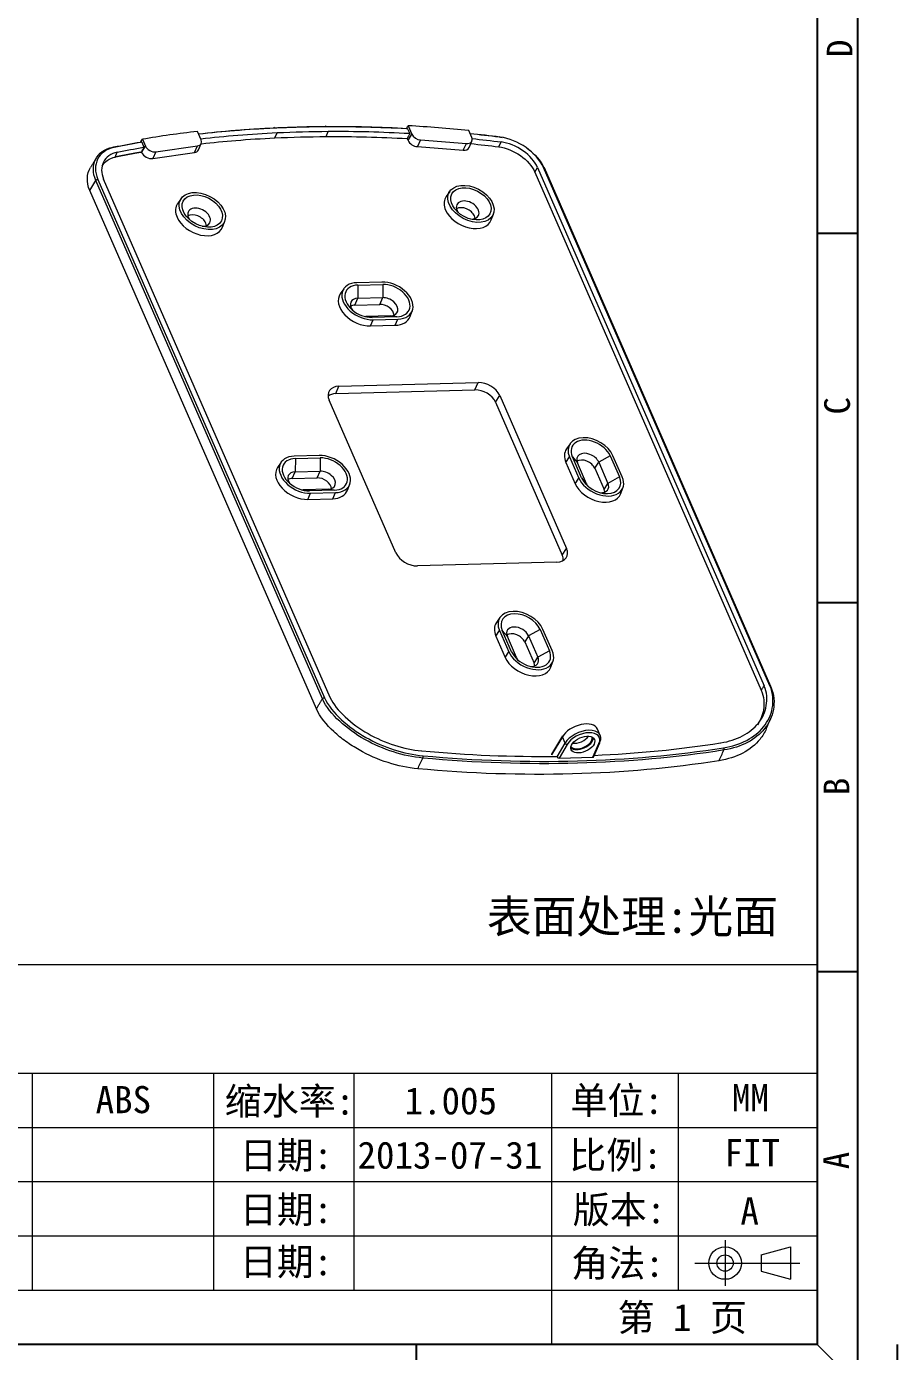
# Model space of a CAD drawing. Header units: inches. Extents: x 891 to 1249, y 156 to 796.
# Drawn here: x 1156.2 to 1248.7, y 280 to 420.8 of the extents above; entities that cross this region are included whole.
import ezdxf
from ezdxf.enums import TextEntityAlignment as Align
from ezdxf.lldxf.tags import DXFTag

# ---------------------------------------------------------------- set-up
doc = ezdxf.new("R2010")
doc.units = ezdxf.units.IN
doc.header["$MEASUREMENT"] = 0
doc.layers.add('20', color=7, linetype='Continuous', true_color=0xffffff)
doc.layers.add('50', color=7, linetype='Continuous')
doc.layers.add('dtext', color=4, linetype='Continuous')
doc.layers.add('moldbase', color=7, linetype='Continuous', lineweight=20)
doc.styles.add('仿宋', font='SIMFANG.TTF', dxfattribs={"width": 0.7})
doc.styles.add('宋体', font='SimSun.ttf', dxfattribs={"width": 0.7})
tags = doc.linetypes.add('CENTER', pattern=[2, 1.25, -0.25, 0.25, -0.25]).pattern_tags.tags
tags[10:11] = [DXFTag(74, 4), DXFTag(75, 0), DXFTag(340, '0'), DXFTag(46, 0.0), DXFTag(50, 0.0), DXFTag(44, 0.0), DXFTag(45, 0.0)]
tags[8:9] = [DXFTag(74, 4), DXFTag(75, 0), DXFTag(340, '0'), DXFTag(46, 0.0), DXFTag(50, 0.0), DXFTag(44, 0.0), DXFTag(45, 0.0)]
tags[6:7] = [DXFTag(74, 4), DXFTag(75, 0), DXFTag(340, '0'), DXFTag(46, 0.0), DXFTag(50, 0.0), DXFTag(44, 0.0), DXFTag(45, 0.0)]
tags[4:5] = [DXFTag(74, 4), DXFTag(75, 0), DXFTag(340, '0'), DXFTag(46, 0.0), DXFTag(50, 0.0), DXFTag(44, 0.0), DXFTag(45, 0.0)]

# ---------------------------------------------------------------- blocks, each defined once
blk = doc.blocks.new('7')
for p, q in [((2420.95, 384.69), (2415.95, 384.69)), ((2415.95, 338.69), (2420.95, 338.69)), ((2415.95, 292.69), (2420.95, 292.69)), ((2365.95, 246.19), (2365.95, 241.19))]:
    blk.add_line(p, q)
at = {"color": 8}
blk.add_line((2425.95, 236.19), (2425.95, 246.19), dxfattribs=at)
for points in [[(2420.95, 241.19), (2010.95, 241.19), (2010.95, 528.19), (2420.95, 528.19)], [(2415.95, 246.19), (2015.95, 246.19), (2015.95, 523.19), (2415.95, 523.19)]]:
    blk.add_lwpolyline(points, close=True)
at = {"layer": 'moldbase'}
blk.add_line((2415.95, 246.19), (2420.95, 241.19), dxfattribs=at)
at = {"style": '宋体'}
for s, p in [('D', (2418.74, 407.79)), ('C', (2418.42, 363.23)), ('B', (2418.34, 315.76)), ('A', (2418.32, 269.13))]:
    blk.add_text(s, height=3.2, rotation=90, dxfattribs=at).set_placement(p, align=Align.MIDDLE)

msp = doc.modelspace()

# ---------------------------------------------------------------- linework, layer by layer
at = {"color": 7, "lineweight": 9}
for p, q in [((1100.208, 321.141), (1240.136, 321.141)), ((1240.136, 321.141), (1240.136, 280.79)), ((1100.208, 309.612), (1240.136, 309.612)), ((1156.832, 286.555), (1156.832, 309.612)), ((1176.055, 286.555), (1176.055, 309.612)), ((1190.983, 286.555), (1190.983, 309.612)), ((1211.958, 280.79), (1211.958, 309.612)), ((1225.408, 286.555), (1225.408, 309.612)), ((1100.208, 303.848), (1240.136, 303.848)), ((1100.208, 298.084), (1240.136, 298.084)), ((1100.208, 292.319), (1240.136, 292.319)), ((1100.208, 286.555), (1240.136, 286.555)), ((1104.933, 280.79), (1240.136, 280.79))]:
    msp.add_line(p, q, dxfattribs=at)
at = {"layer": '20', "color": 7, "lineweight": 9}
for p, q in [((1174.719, 408.719), (1174.33, 409.61)), ((1187.998, 409.067), (1188.226, 409.589)), ((1196.644, 409.894), (1196.871, 409.373)), ((1196.71, 410.208), (1197.099, 409.317)), ((1203.457, 408.977), (1203.139, 409.705)), ((1168.405, 407.376), (1168.802, 408.05)), ((1168.42, 408.46), (1168.649, 407.934)), ((1168.484, 408.778), (1168.802, 408.05)), ((1169.917, 407.441), (1174.344, 408.07)), ((1174.017, 407.358), (1174.344, 408.07)), ((1174.435, 407.637), (1174.737, 408.332)), ((1182.554, 408.921), (1182.779, 409.443)), ((1196.702, 408.644), (1196.611, 408.853)), ((1196.702, 408.644), (1197.099, 409.317)), ((1198.026, 408.704), (1197.688, 407.991)), ((1198.026, 408.704), (1202.893, 408.324)), ((1202.555, 407.611), (1202.893, 408.324)), ((1203.173, 407.895), (1203.474, 408.591)), ((1206.325, 407.972), (1206.562, 408.493)), ((1165.596, 406.883), (1165.812, 407.403)), ((1168.405, 407.376), (1168.392, 407.406)), ((1169.917, 407.441), (1169.591, 406.729)), ((1169.591, 406.729), (1174.017, 407.358)), ((1197.688, 407.991), (1202.555, 407.611)), ((1210.149, 405.295), (1210.451, 405.771)), ((1210.149, 405.295), (1234.196, 350.258)), ((1210.451, 405.771), (1234.498, 350.734)), ((1235.108, 350.748), (1211.06, 405.787)), ((1235.221, 350.679), (1211.164, 405.741)), ((1162.906, 403.326), (1163.54, 404.402)), ((1187.592, 349.357), (1163.54, 404.402)), ((1163.757, 404.519), (1187.808, 349.475)), ((1188.416, 349.493), (1164.366, 404.535)), ((1186.958, 348.28), (1162.906, 403.326)), ((1172.591, 402.481), (1172.215, 401.927)), ((1201.109, 403.242), (1200.733, 402.688)), ((1176.991, 399.444), (1177.228, 400.07)), ((1205.509, 400.205), (1205.746, 400.831)), ((1189.863, 392.905), (1189.487, 392.352)), ((1193.897, 393.618), (1191.257, 393.547)), ((1191.369, 393.291), (1191.355, 391.889)), ((1191.369, 393.291), (1194.009, 393.361)), ((1194.009, 393.361), (1193.995, 391.959)), ((1191.045, 391.174), (1191.355, 391.889)), ((1191.045, 391.174), (1193.685, 391.244)), ((1191.355, 391.889), (1193.995, 391.959)), ((1193.685, 391.244), (1193.995, 391.959)), ((1194.84, 390.026), (1192.199, 389.956)), ((1192.866, 389.864), (1192.199, 389.956)), ((1195.507, 389.935), (1192.866, 389.864)), ((1195.507, 389.935), (1194.84, 390.026)), ((1196.903, 389.939), (1197.14, 390.565)), ((1192.696, 388.955), (1192.978, 389.608)), ((1192.696, 388.955), (1195.336, 389.026)), ((1192.978, 389.608), (1195.619, 389.678)), ((1195.336, 389.026), (1195.619, 389.678)), ((1189.349, 382.551), (1204.135, 382.947)), ((1203.796, 382.163), (1204.135, 382.947)), ((1189.01, 381.768), (1189.349, 382.551)), ((1189.01, 381.768), (1203.796, 382.163)), ((1205.972, 380.853), (1206.425, 381.567)), ((1206.425, 381.567), (1213.517, 365.335)), ((1195.396, 364.851), (1188.303, 381.083)), ((1205.972, 380.853), (1213.064, 364.621)), ((1213.884, 376.442), (1213.507, 375.888)), ((1183.219, 374.481), (1182.843, 373.928)), ((1187.254, 375.194), (1184.614, 375.123)), ((1184.726, 374.867), (1184.711, 373.465)), ((1184.726, 374.867), (1187.366, 374.937)), ((1187.366, 374.937), (1187.352, 373.535)), ((1213.453, 374.457), (1213.831, 375.052)), ((1213.453, 374.457), (1214.438, 372.202)), ((1213.831, 375.052), (1214.816, 372.798)), ((1215.117, 372.806), (1214.132, 375.06)), ((1214.132, 375.06), (1214.666, 374.428)), ((1215.651, 372.174), (1214.666, 374.428)), ((1216.516, 373.837), (1216.93, 374.489)), ((1218.145, 375.168), (1216.93, 374.489)), ((1216.93, 374.489), (1217.915, 372.235)), ((1218.145, 375.168), (1219.13, 372.913)), ((1219.431, 372.921), (1218.446, 375.176)), ((1184.401, 372.75), (1184.711, 373.465)), ((1184.711, 373.465), (1187.352, 373.535)), ((1187.042, 372.82), (1187.352, 373.535)), ((1216.516, 373.837), (1217.501, 371.582)), ((1219.13, 372.913), (1217.915, 372.235)), ((1184.401, 372.75), (1187.042, 372.82)), ((1188.196, 371.602), (1185.556, 371.532)), ((1186.223, 371.44), (1185.556, 371.532)), ((1188.863, 371.511), (1186.223, 371.44)), ((1188.863, 371.511), (1188.196, 371.602)), ((1190.26, 371.515), (1190.497, 372.141)), ((1214.438, 372.202), (1214.816, 372.798)), ((1215.117, 372.806), (1215.651, 372.174)), ((1217.501, 371.582), (1217.915, 372.235)), ((1219.269, 371.151), (1219.506, 371.777)), ((1186.052, 370.531), (1186.335, 371.183)), ((1186.052, 370.531), (1188.693, 370.602)), ((1186.335, 371.183), (1188.975, 371.254)), ((1188.693, 370.602), (1188.975, 371.254)), ((1213.064, 364.621), (1213.517, 365.335)), ((1212.472, 363.867), (1197.685, 363.472)), ((1206.449, 357.997), (1206.073, 357.443)), ((1206.019, 356.012), (1206.397, 356.607)), ((1206.019, 356.012), (1207.004, 353.757)), ((1206.397, 356.607), (1207.382, 354.353)), ((1207.682, 354.361), (1206.697, 356.615)), ((1206.697, 356.615), (1207.231, 355.983)), ((1209.495, 356.044), (1209.081, 355.391)), ((1210.711, 356.722), (1209.495, 356.044)), ((1209.495, 356.044), (1210.48, 353.789)), ((1210.711, 356.722), (1211.696, 354.468)), ((1211.996, 354.476), (1211.011, 356.73)), ((1208.216, 353.729), (1207.231, 355.983)), ((1209.081, 355.391), (1210.066, 353.137)), ((1207.004, 353.757), (1207.382, 354.353)), ((1207.682, 354.361), (1208.216, 353.729)), ((1210.066, 353.137), (1210.48, 353.789)), ((1211.696, 354.468), (1210.48, 353.789)), ((1211.834, 352.705), (1212.071, 353.331)), ((1217.102, 345.469), (1216.807, 346.146)), ((1213.074, 345.417), (1211.935, 343.484)), ((1213.074, 345.328), (1211.935, 343.393)), ((1213.37, 344.652), (1213.074, 345.328)), ((1212.51, 343.192), (1213.37, 344.652)), ((1213.584, 344.514), (1212.728, 343.061)), ((1216.306, 343.157), (1216.959, 344.605)), ((1216.409, 343.213), (1217.064, 344.666)), ((1212.51, 343.192), (1212.487, 343.245)), ((1212.728, 343.061), (1216.306, 343.157))]:
    msp.add_line(p, q, dxfattribs=at)
for centre, major_axis, ratio, start_param, end_param in [((1182.475, 409.844), (-0.009, 0.18), 0.4876832, 5.4098408, 6.9282773), ((1187.952, 409.99), (-0.001, 0.18), 0.4602087, 5.4294926, 6.9479291), ((1169.547, 408.07), (-0.751, 0.391), 0.669154, 0.6918705, 2.3891258), ((1173.974, 408.699), (-0.751, 0.391), 0.669154, 2.3891258, 3.8334632), ((1197.494, 408.665), (0.799, -0.415), 0.669154, 3.8334632, 5.2778005), ((1197.844, 409.337), (-0.751, 0.391), 0.669154, 0.6918705, 2.1362079), ((1202.712, 408.957), (-0.751, 0.391), 0.669154, 2.1362079, 3.8334632), ((1169.198, 407.398), (0.799, -0.415), 0.669154, 3.8334632, 5.5307185), ((1173.624, 408.026), (0.799, -0.415), 0.669154, 5.5307185, 6.3303826), ((1202.362, 408.285), (0.799, -0.415), 0.669154, 5.2778005, 6.3303923), ((1210.999, 405.669), (0.165, 0.072), 0.5722454, 6.2831835, 7.2375722), ((1163.695, 404.4), (-0.165, -0.072), 0.5717511, 4.0962772, 5.6147136), ((1203.055, 401.32), (-2.396, 1.246), 0.669154, 0, 0.691871), ((1203.055, 401.32), (-2.396, 1.246), 0.669154, 6.2043834, 6.2831853), ((1174.537, 400.559), (-2.396, 1.246), 0.669154, 0, 0.691871), ((1174.537, 400.559), (-2.396, 1.246), 0.669154, 6.2043834, 6.2831853), ((1174.505, 400.497), (1.141, -0.593), 0.669154, 0, 3.8334639), ((1203.055, 401.32), (-2.396, 1.246), 0.669154, 0.6918706, 3.2203621), ((1203.023, 401.259), (1.141, -0.593), 0.669154, 0, 3.8334639), ((1202.685, 400.608), (1.065, -0.554), 0.669154, 0.691871, 2.7573716), ((1203.023, 401.259), (1.141, -0.593), 0.669154, 3.8334623, 4.1018718), ((1174.537, 400.559), (-2.396, 1.246), 0.669154, 0.6918706, 3.2203621), ((1174.167, 399.847), (1.065, -0.554), 0.669154, 0.691871, 2.7573716), ((1174.505, 400.497), (1.141, -0.593), 0.669154, 3.8334623, 4.1018718), ((1174.505, 400.497), (1.141, -0.593), 0.669154, 5.3230692, 6.2831853), ((1174.167, 399.847), (1.065, -0.554), 0.669154, 0.3841917, 0.691871), ((1203.023, 401.259), (1.141, -0.593), 0.669154, 5.3230692, 6.2831853), ((1202.685, 400.608), (1.065, -0.554), 0.669154, 0.3841917, 0.691871), ((1192.118, 391.577), (-2.326, 1.209), 0.669154, 5.4042595, 8.5458522), ((1192.118, 391.577), (2.023, -1.052), 0.669154, 2.2626668, 5.4042595), ((1194.758, 391.648), (-2.326, 1.209), 0.669154, 2.2626668, 5.4042595), ((1194.758, 391.648), (2.023, -1.052), 0.669154, 5.4042595, 8.5458522), ((1191.809, 390.984), (-2.396, 1.246), 0.669154, 6.2043349, 8.5458522), ((1191.777, 390.922), (1.141, -0.593), 0.669154, 2.2626668, 4.1017748), ((1191.439, 390.272), (1.065, -0.554), 0.669154, 2.2626668, 2.7574662), ((1194.079, 390.343), (1.065, -0.554), 0.669154, 6.6673329, 8.5458522), ((1194.417, 390.993), (1.141, -0.593), 0.669154, 5.4042595, 8.5458522), ((1191.777, 390.922), (1.141, -0.593), 0.669154, 5.3229702, 5.4042595), ((1194.45, 391.055), (-2.396, 1.246), 0.669154, 2.2626668, 3.2204596), ((1204.757, 381.523), (1.681, -0.874), 0.669154, 0.6918705, 2.2626668), ((1189.971, 381.127), (1.681, -0.874), 0.669154, 2.2626668, 3.8334632), ((1189.601, 380.415), (-1.597, 0.83), 0.669154, 5.4042595, 6.0281365), ((1204.387, 380.811), (-1.597, 0.83), 0.669154, 3.8334632, 5.4042595), ((1216.138, 375.114), (-2.326, 1.209), 0.669154, 3.8334632, 6.9750558), ((1215.83, 374.52), (-2.396, 1.246), 0.669154, 6.2042852, 6.9750558), ((1216.138, 375.114), (2.023, -1.052), 0.669154, 0.6918705, 3.8334632), ((1185.474, 373.153), (-2.326, 1.209), 0.669154, 5.4042595, 8.5458522), ((1185.474, 373.153), (2.023, -1.052), 0.669154, 2.2626668, 5.4042595), ((1188.115, 373.224), (-2.326, 1.209), 0.669154, 2.2626668, 5.4042595), ((1188.115, 373.224), (2.023, -1.052), 0.669154, 5.4042595, 8.5458522), ((1215.798, 374.459), (1.141, -0.593), 0.669154, 0.6918705, 3.8334632), ((1215.46, 373.808), (1.065, -0.554), 0.669154, 0.6918705, 2.7574194), ((1185.166, 372.56), (-2.396, 1.246), 0.669154, 6.2043349, 8.5458522), ((1185.134, 372.498), (1.141, -0.593), 0.669154, 2.2626668, 4.1017748), ((1187.774, 372.569), (1.141, -0.593), 0.669154, 5.4042595, 8.5458522), ((1217.123, 372.859), (-2.326, 1.209), 0.669154, 0.6918705, 3.8334632), ((1217.123, 372.859), (2.023, -1.052), 0.669154, 3.8334632, 6.9750558), ((1184.795, 371.848), (1.065, -0.554), 0.669154, 2.2626668, 2.7574662), ((1185.134, 372.498), (1.141, -0.593), 0.669154, 5.3229702, 5.4042595), ((1187.436, 371.918), (1.065, -0.554), 0.669154, 6.6673329, 8.5458522), ((1187.806, 372.631), (-2.396, 1.246), 0.669154, 2.2626668, 3.2204596), ((1216.815, 372.266), (-2.396, 1.246), 0.669154, 0.6918705, 3.2204116), ((1216.783, 372.204), (1.141, -0.593), 0.669154, 3.8334632, 4.1018235), ((1216.783, 372.204), (1.141, -0.593), 0.669154, 5.3230189, 6.9750558), ((1216.445, 371.554), (1.065, -0.554), 0.669154, 0.3841476, 0.6918705), ((1197.063, 364.895), (1.681, -0.874), 0.669154, 3.8334632, 5.4042595), ((1211.85, 365.291), (1.681, -0.874), 0.669154, 5.4042595, 6.9750558), ((1211.479, 364.579), (-1.597, 0.83), 0.669154, 3.3966598, 3.8334632), ((1208.395, 356.075), (-2.395, 1.245), 0.669154, 6.2042873, 6.9749921), ((1208.704, 356.669), (-2.326, 1.209), 0.669154, 3.8334632, 6.9749921), ((1208.704, 356.669), (2.023, -1.052), 0.669154, 0.6919343, 3.8334632), ((1208.363, 356.013), (1.141, -0.593), 0.669154, 0.6918705, 3.8333994), ((1208.025, 355.363), (1.065, -0.554), 0.669154, 0.6919343, 2.7573775), ((1209.38, 353.821), (-2.396, 1.246), 0.669154, 0.6918705, 3.220448), ((1209.689, 354.414), (-2.326, 1.209), 0.669154, 0.6918068, 3.8334632), ((1209.689, 354.414), (2.023, -1.052), 0.669154, 3.8333994, 6.9750558), ((1209.348, 353.759), (1.141, -0.593), 0.669154, 3.8333994, 4.1018148), ((1209.348, 353.759), (1.141, -0.593), 0.669154, 5.3229854, 6.9750558), ((1209.01, 353.109), (1.065, -0.554), 0.669154, 0.3841476, 0.6918705), ((1214.882, 345.305), (1.924, 0.841), 0.5722454, 6.2831853, 8.7560086), ((1213.229, 345.326), (-0.155, 0.091), 0.6434246, 6.2831694, 7.0096378), ((1215.178, 344.629), (-1.924, -0.841), 0.5722454, 2.5775431, 5.614416), ((1215.237, 344.493), (1.759, 0.769), 0.5722454, 5.7191357, 8.7560086), ((1215.079, 344.854), (-1.237, -0.541), 0.5722454, 0.2575406, 2.8840087), ((1215.079, 344.854), (1.127, 0.492), 0.5722454, 3.2384215, 6.1863168), ((1214.823, 345.44), (1.127, 0.492), 0.5722454, 3.868214, 5.5565257), ((1216.9, 344.74), (-0.164, 0.074), 0.6930493, 2.2245544, 3.7953507), ((1212.093, 343.397), (-0.16, 0.083), 0.6689818, 6.2468234, 6.9732906), ((1213.525, 344.65), (0.155, -0.091), 0.6434246, 3.8680452, 5.4388415), ((1212.669, 343.196), (-0.16, 0.083), 0.6689818, 0.6901053, 2.2609016), ((1216.247, 343.292), (-0.16, 0.083), 0.6689818, 2.2609016, 3.1779249)]:
    msp.add_ellipse(centre, major_axis=major_axis, ratio=ratio, start_param=start_param, end_param=end_param, dxfattribs=at)
for centre, major_axis, ratio in [((1203.363, 401.914), (-2.326, 1.209), 0.669154), ((1203.363, 401.914), (2.023, -1.052), 0.669154), ((1174.846, 401.152), (-2.326, 1.209), 0.669154), ((1174.846, 401.152), (2.023, -1.052), 0.669154), ((1215.237, 344.493), (-1.237, -0.541), 0.5722454)]:
    msp.add_ellipse(centre, major_axis=major_axis, ratio=ratio, dxfattribs=at)
for points, degree, knots in [([(1174.33, 409.61), (1173.341, 409.495), (1172.36, 409.369), (1170.411, 409.092), (1169.444, 408.941), (1168.484, 408.778)], 3, [0, 0, 0, 0, 0.5, 0.5, 1, 1, 1, 1]), ([(1174.443, 409.35), (1175.706, 409.493), (1176.98, 409.616), (1179.637, 409.83), (1181.021, 409.918), (1182.416, 409.985)], 3, [0, 0, 0, 0, 0.4833127, 0.4833127, 1, 1, 1, 1]), ([(1182.537, 409.962), (1181.141, 409.896), (1179.755, 409.807), (1177.062, 409.59), (1175.755, 409.463), (1174.458, 409.315)], 3, [0, 0, 0, 0, 0.510497, 0.510497, 1, 1, 1, 1]), ([(1182.416, 409.985), (1183.321, 410.028), (1184.232, 410.061), (1186.06, 410.11), (1186.978, 410.126), (1187.9, 410.132)], 3, [0, 0, 0, 0, 0.5, 0.5, 1, 1, 1, 1]), ([(1188.013, 410.109), (1187.093, 410.103), (1186.176, 410.087), (1184.35, 410.038), (1183.441, 410.006), (1182.537, 409.962)], 3, [0, 0, 0, 0, 0.5, 0.5, 1, 1, 1, 1]), ([(1188.001, 410.132), (1189.387, 410.14), (1190.781, 410.126), (1193.621, 410.056), (1195.065, 409.998), (1196.518, 409.918)], 3, [0, 0, 0, 0, 0.4939992, 0.4939992, 1, 1, 1, 1]), ([(1196.644, 409.894), (1195.189, 409.975), (1193.743, 410.033), (1190.865, 410.104), (1189.435, 410.118), (1188.013, 410.109)], 3, [0, 0, 0, 0, 0.5, 0.5, 1, 1, 1, 1]), ([(1196.877, 409.373), (1196.864, 409.373), (1196.85, 409.374), (1196.836, 409.375), (1195.393, 409.45), (1193.946, 409.513), (1191.073, 409.584), (1189.645, 409.598), (1188.226, 409.589)], 3, [0, 0, 0, 0, 0.0033231, 0.0033231, 0.0033231, 0.5016616, 0.5016616, 1, 1, 1, 1]), ([(1196.518, 409.918), (1196.541, 409.953), (1196.564, 409.988), (1196.587, 410.023), (1196.628, 410.085), (1196.669, 410.147), (1196.71, 410.208)], 3, [0, 0, 0, 0, 0.3624881, 0.3624881, 0.3624881, 1, 1, 1, 1]), ([(1203.139, 409.705), (1202.06, 409.814), (1200.985, 409.91), (1198.842, 410.078), (1197.774, 410.149), (1196.71, 410.208)], 3, [0, 0, 0, 0, 0.5, 0.5, 1, 1, 1, 1]), ([(1168.294, 408.483), (1168.317, 408.519), (1168.34, 408.554), (1168.363, 408.59), (1168.403, 408.653), (1168.444, 408.715), (1168.484, 408.778)], 3, [0, 0, 0, 0, 0.3624882, 0.3624882, 0.3624882, 1, 1, 1, 1]), ([(1182.779, 409.443), (1181.385, 409.377), (1180.001, 409.288), (1177.303, 409.07), (1175.991, 408.938), (1174.687, 408.794)], 3, [0, 0, 0, 0, 0.5088009, 0.5088009, 1, 1, 1, 1]), ([(1174.752, 408.303), (1175.962, 408.435), (1177.178, 408.556), (1179.777, 408.766), (1181.16, 408.855), (1182.554, 408.921)], 3, [0, 0, 0, 0, 0.4721912, 0.4721912, 1, 1, 1, 1]), ([(1187.998, 409.067), (1189.417, 409.075), (1190.844, 409.062), (1193.716, 408.991), (1195.162, 408.928), (1196.611, 408.853)], 3, [0, 0, 0, 0, 0.5, 0.5, 1, 1, 1, 1]), ([(1196.871, 409.373), (1196.828, 409.286), (1196.784, 409.2), (1196.741, 409.113), (1196.698, 409.026), (1196.654, 408.939), (1196.611, 408.853)], 3, [0, 0, 0, 0, 0.5, 0.5, 0.5, 1, 1, 1, 1]), ([(1211.06, 405.787), (1210.721, 406.564), (1210.049, 407.307), (1208.391, 408.474), (1207.404, 408.888), (1206.447, 409.008)], 3, [0, 0, 0, 0, 0.5, 0.5, 1, 1, 1, 1]), ([(1210.451, 405.771), (1210.176, 406.401), (1209.598, 407.052), (1208.181, 408.05), (1207.338, 408.396), (1206.562, 408.493)], 3, [0, 0, 0, 0, 0.5, 0.5, 1, 1, 1, 1]), ([(1163.54, 404.402), (1163.187, 405.211), (1163.2, 406.002), (1163.835, 407.28), (1164.469, 407.758), (1165.335, 407.932)], 3, [0, 0, 0, 0, 0.5, 0.5, 1, 1, 1, 1]), ([(1165.48, 407.912), (1164.648, 407.745), (1164.04, 407.284), (1163.431, 406.056), (1163.418, 405.296), (1163.757, 404.519)], 3, [0, 0, 0, 0, 0.5, 0.5, 1, 1, 1, 1]), ([(1165.812, 407.403), (1165.138, 407.267), (1164.615, 406.884), (1164.092, 405.833), (1164.09, 405.167), (1164.357, 404.554), (1164.363, 404.541), (1164.368, 404.529), (1164.374, 404.516)], 3, [0, 0, 0, 0, 0.4999948, 0.4999948, 0.9999896, 0.9999896, 0.9999896, 1, 1, 1, 1]), ([(1168.392, 407.406), (1167.81, 407.303), (1167.689, 407.282), (1167.338, 407.219), (1166.988, 407.153), (1166.287, 407.022), (1165.596, 406.883)], 2, [0, 0, 0, 0.25, 0.25, 0.5, 0.5, 1, 1, 1]), ([(1165.812, 407.403), (1166.737, 407.59), (1167.672, 407.762), (1168.609, 407.927), (1168.623, 407.93), (1168.636, 407.932), (1168.65, 407.935)], 3, [0, 0, 0, 0, 0.986155, 0.986155, 0.986155, 1, 1, 1, 1]), ([(1168.392, 407.406), (1168.435, 407.494), (1168.478, 407.582), (1168.521, 407.67), (1168.564, 407.758), (1168.607, 407.846), (1168.649, 407.934)], 3, [0, 0, 0, 0, 0.5, 0.5, 0.5, 1, 1, 1, 1]), ([(1206.325, 407.972), (1207.086, 407.876), (1207.915, 407.536), (1209.31, 406.555), (1209.879, 405.912), (1210.149, 405.295)], 3, [0, 0, 0, 0, 0.5, 0.5, 1, 1, 1, 1]), ([(1229.865, 344.674), (1229.879, 344.676), (1229.892, 344.678), (1229.906, 344.68), (1230.74, 344.817), (1231.526, 345.064), (1232.877, 345.772), (1233.448, 346.232), (1234.314, 347.318), (1234.606, 347.948), (1234.845, 349.31), (1234.791, 350.051), (1234.506, 350.715), (1234.501, 350.728), (1234.496, 350.74), (1234.49, 350.753)], 3, [0, 0, 0, 0, 0.0000096, 0.0000096, 0.0000096, 0.2500024, 0.2500024, 0.4999952, 0.4999952, 0.749988, 0.749988, 0.9999808, 0.9999808, 0.9999808, 1, 1, 1, 1]), ([(1230.198, 344.165), (1231.107, 344.313), (1231.925, 344.57), (1233.366, 345.318), (1233.973, 345.803), (1234.903, 346.949), (1235.227, 347.625), (1235.431, 348.733), (1235.453, 349.125), (1235.378, 349.922), (1235.288, 350.329), (1235.108, 350.748)], 3, [0, 0, 0, 0, 0.25, 0.25, 0.5, 0.5, 0.75, 0.75, 0.875, 0.875, 1, 1, 1, 1]), ([(1235.208, 350.64), (1235.391, 350.214), (1235.484, 349.8), (1235.564, 348.989), (1235.544, 348.589), (1235.341, 347.46), (1235.015, 346.771), (1234.076, 345.601), (1233.465, 345.107), (1231.993, 344.337), (1231.146, 344.07), (1230.222, 343.92)], 3, [0, 0, 0, 0, 0.125, 0.125, 0.25, 0.25, 0.5, 0.5, 0.75, 0.75, 1, 1, 1, 1]), ([(1234.196, 350.258), (1234.226, 350.306), (1234.256, 350.353), (1234.287, 350.401), (1234.317, 350.449), (1234.347, 350.496), (1234.377, 350.544), (1234.418, 350.607), (1234.458, 350.671), (1234.498, 350.734)], 3, [0, 0, 0, 0, 0.3000544, 0.3000544, 0.3000544, 0.6001088, 0.6001088, 0.6001088, 1, 1, 1, 1]), ([(1198.257, 343.065), (1197.227, 343.161), (1196.165, 343.38), (1194.09, 344.044), (1193.056, 344.496), (1191.123, 345.59), (1190.21, 346.245), (1188.652, 347.694), (1187.97, 348.511), (1187.591, 349.358)], 3, [0, 0, 0, 0, 0.25, 0.25, 0.5, 0.5, 0.75, 0.75, 1, 1, 1, 1]), ([(1187.592, 349.357), (1187.6, 349.372), (1187.613, 349.387), (1187.644, 349.415), (1187.662, 349.428), (1187.702, 349.45), (1187.723, 349.459), (1187.766, 349.471), (1187.788, 349.475), (1187.808, 349.475)], 3, [0, 0, 0, 0, 0.25, 0.25, 0.5, 0.5, 0.75, 0.75, 1, 1, 1, 1]), ([(1187.808, 349.475), (1188.181, 348.642), (1188.847, 347.849), (1190.379, 346.428), (1191.275, 345.786), (1193.174, 344.714), (1194.189, 344.271), (1196.227, 343.621), (1197.268, 343.406), (1198.28, 343.311)], 3, [0, 0, 0, 0, 0.25, 0.25, 0.5, 0.5, 0.75, 0.75, 1, 1, 1, 1]), ([(1188.407, 349.512), (1188.413, 349.5), (1188.419, 349.487), (1188.424, 349.474), (1188.724, 348.807), (1189.308, 348.084), (1190.718, 346.767), (1191.547, 346.168), (1193.329, 345.156), (1194.283, 344.737), (1196.213, 344.119), (1197.193, 343.917), (1198.122, 343.83), (1198.136, 343.829), (1198.15, 343.827), (1198.164, 343.826)], 3, [0, 0, 0, 0, 0.0000289, 0.0000289, 0.0000289, 0.2500202, 0.2500202, 0.5000115, 0.5000115, 0.7500028, 0.7500028, 0.9999941, 0.9999941, 0.9999941, 1, 1, 1, 1]), ([(1234.196, 350.258), (1234.485, 349.585), (1234.539, 348.851), (1234.32, 347.606), (1234.099, 347.073), (1233.776, 346.597)], 3, [0, 0, 0, 0, 0.5431646, 0.5431646, 1, 1, 1, 1]), ([(1197.715, 341.926), (1196.672, 342.024), (1195.622, 342.24), (1193.509, 342.915), (1192.472, 343.37), (1191.008, 344.199), (1190.528, 344.506), (1189.629, 345.158), (1189.207, 345.503), (1188.03, 346.598), (1187.343, 347.42), (1186.958, 348.28)], 3, [0, 0, 0, 0, 0.25, 0.25, 0.5, 0.5, 0.625, 0.625, 0.75, 0.75, 1, 1, 1, 1]), ([(1234.724, 346.183), (1234.557, 345.783), (1234.334, 345.409), (1233.586, 344.476), (1232.961, 343.974), (1231.492, 343.206), (1230.634, 342.934), (1229.702, 342.782)], 3, [0, 0, 0, 0, 0.2227915, 0.2227915, 0.6113957, 0.6113957, 1, 1, 1, 1]), ([(1198.143, 343.828), (1202.991, 343.38), (1207.774, 343.19), (1212.449, 343.244), (1212.463, 343.244), (1212.477, 343.245), (1212.491, 343.245)], 3, [0, 0, 0, 0, 0.9975547, 0.9975547, 0.9975547, 1, 1, 1, 1]), ([(1230.222, 343.92), (1225.213, 343.12), (1220.013, 342.658), (1209.32, 342.372), (1203.841, 342.548), (1198.257, 343.065)], 3, [0, 0, 0, 0, 0.5, 0.5, 1, 1, 1, 1]), ([(1198.28, 343.311), (1203.856, 342.796), (1209.326, 342.62), (1220.004, 342.905), (1225.196, 343.366), (1230.198, 344.165)], 3, [0, 0, 0, 0, 0.5, 0.5, 1, 1, 1, 1]), ([(1216.379, 343.349), (1216.393, 343.349), (1216.406, 343.35), (1216.42, 343.351), (1221.031, 343.549), (1225.538, 343.983), (1229.865, 344.674), (1229.878, 344.676), (1229.892, 344.678), (1229.906, 344.68)], 3, [0, 0, 0, 0, 0.0024509, 0.0024509, 0.0024509, 0.9999924, 0.9999924, 0.9999924, 1, 1, 1, 1]), ([(1230.222, 343.92), (1230.229, 343.935), (1230.234, 343.954), (1230.24, 343.996), (1230.24, 344.018), (1230.236, 344.063), (1230.231, 344.086), (1230.218, 344.128), (1230.209, 344.148), (1230.199, 344.165)], 3, [0, 0, 0, 0, 0.25, 0.25, 0.5, 0.5, 0.75, 0.75, 1, 1, 1, 1]), ([(1229.702, 342.782), (1224.689, 341.982), (1219.486, 341.52), (1208.785, 341.233), (1203.303, 341.41), (1197.715, 341.926)], 3, [0, 0, 0, 0, 0.5, 0.5, 1, 1, 1, 1]), ([(1198.257, 343.065), (1198.264, 343.08), (1198.271, 343.099), (1198.281, 343.141), (1198.285, 343.164), (1198.289, 343.209), (1198.29, 343.232), (1198.287, 343.274), (1198.284, 343.294), (1198.28, 343.311)], 3, [0, 0, 0, 0, 0.25, 0.25, 0.5, 0.5, 0.75, 0.75, 1, 1, 1, 1])]:
    msp.add_open_spline(points, degree=degree, knots=knots, dxfattribs=at)
for points, degree in [([(1188.226, 409.589), (1186.396, 409.577), (1184.576, 409.529), (1182.779, 409.443)], 3), ([(1196.518, 409.918), (1196.526, 409.93), (1196.565, 409.956), (1196.644, 409.894)], 3), ([(1165.441, 407.956), (1166.384, 408.144), (1167.335, 408.32), (1168.294, 408.483)], 3), ([(1168.42, 408.46), (1167.431, 408.291), (1166.451, 408.11), (1165.479, 407.914)], 3), ([(1168.294, 408.483), (1168.302, 408.495), (1168.341, 408.522), (1168.42, 408.46)], 3), ([(1182.554, 408.921), (1184.35, 409.007), (1186.17, 409.055), (1187.998, 409.067)], 3), ([(1203.28, 409.382), (1204.304, 409.276), (1205.33, 409.16), (1206.36, 409.031)], 3), ([(1206.447, 409.01), (1205.39, 409.142), (1204.337, 409.262), (1203.286, 409.369)], 3), ([(1203.354, 408.313), (1204.343, 408.208), (1205.332, 408.097), (1206.325, 407.972)], 3), ([(1203.485, 408.846), (1204.509, 408.737), (1205.534, 408.623), (1206.562, 408.493)], 3), ([(1206.36, 409.029), (1206.392, 409.085), (1206.433, 409.076), (1206.447, 409.008)], 3), ([(1206.36, 409.029), (1206.462, 409.016), (1206.564, 409), (1206.667, 408.981)], 3), ([(1163.614, 406.815), (1162.972, 405.768)], 1), ([(1164.201, 405.928), (1164.469, 406.407), (1164.966, 406.755), (1165.596, 406.883)], 3), ([(1165.333, 407.934), (1165.367, 407.99), (1165.435, 407.981), (1165.479, 407.914)], 3), ([(1209.408, 407.75), (1210.159, 407.189), (1210.77, 406.503), (1211.112, 405.785)], 3), ([(1162.906, 403.326), (1162.516, 404.221), (1162.567, 405.099), (1162.979, 405.772)], 3), ([(1235.208, 350.64), (1235.235, 350.7), (1235.188, 350.75), (1235.108, 350.749)], 3), ([(1186.957, 348.278), (1187.592, 349.357)], 1), ([(1234.721, 346.174), (1235.209, 347.3)], 1), ([(1229.701, 342.78), (1229.875, 343.16), (1230.048, 343.54), (1230.222, 343.92)], 3), ([(1197.714, 341.924), (1197.895, 342.304), (1198.076, 342.684), (1198.257, 343.065)], 3)]:
    msp.add_open_spline(points, degree=degree, dxfattribs=at)
at = {"layer": 'dtext', "color": 1, "linetype": 'CENTER', "lineweight": 9}
for p, q in [((1230.351, 291.858), (1230.351, 287.016)), ((1227.141, 289.437), (1238.274, 289.437))]:
    msp.add_line(p, q, dxfattribs=at)
at = {"layer": 'dtext', "lineweight": 9}
for p, q in [((1234.165, 290.302), (1237.277, 291.166)), ((1234.165, 290.302), (1234.165, 288.572)), ((1237.277, 291.166), (1237.277, 287.708)), ((1234.165, 288.572), (1237.277, 287.708))]:
    msp.add_line(p, q, dxfattribs=at)
for radius in [1.729, 0.865]:
    msp.add_circle((1230.351, 289.437), radius, dxfattribs=at)

# ---------------------------------------------------------------- block references
at = {"layer": '50', "color": 7, "linetype": 'Continuous', "lineweight": 9, "xscale": 0.8517317368501836, "yscale": 0.8517317368501551, "zscale": 0.8517317368500091}
msp.add_blockref('7', (-817.606, 71.1), dxfattribs=at)

# ---------------------------------------------------------------- texts
at = {"layer": 'dtext', "color": 1, "lineweight": 9, "style": '仿宋'}
msp.add_text('表面处理:光面', height=3.4885, dxfattribs=at).set_placement((1205.05, 324.504))
at = {"layer": 'dtext', "color": 4, "lineweight": 9, "style": '仿宋'}
for s, height, p in [('ABS', 2.8834, (1163.52, 305.353)), ('MM', 2.8834, (1231.074, 305.55)), ('1.005', 2.8834, (1196.324, 305.225)), ('FIT', 2.8834, (1230.296, 299.711)), ('2013-07-31', 2.8834, (1191.327, 299.46)), ('A', 2.883, (1231.975, 293.519))]:
    msp.add_text(s, height=height, dxfattribs=at).set_placement(p)
at = {"layer": 'dtext', "color": 7, "lineweight": 9, "style": '仿宋'}
for s, p in [('缩水率:', (1177.219, 305.193)), ('单位:', (1213.927, 305.271)), ('日期:', (1178.819, 299.445)), ('比例:', (1213.801, 299.46)), ('日期:', (1178.819, 293.68)), ('版本:', (1214.172, 293.665)), ('日期:', (1178.819, 288.138)), ('角法:', (1214.01, 287.978)), (' 第 1 页', (1216.967, 282.214))]:
    msp.add_text(s, height=2.8834, dxfattribs=at).set_placement(p)

doc.saveas('drawing.dxf')
